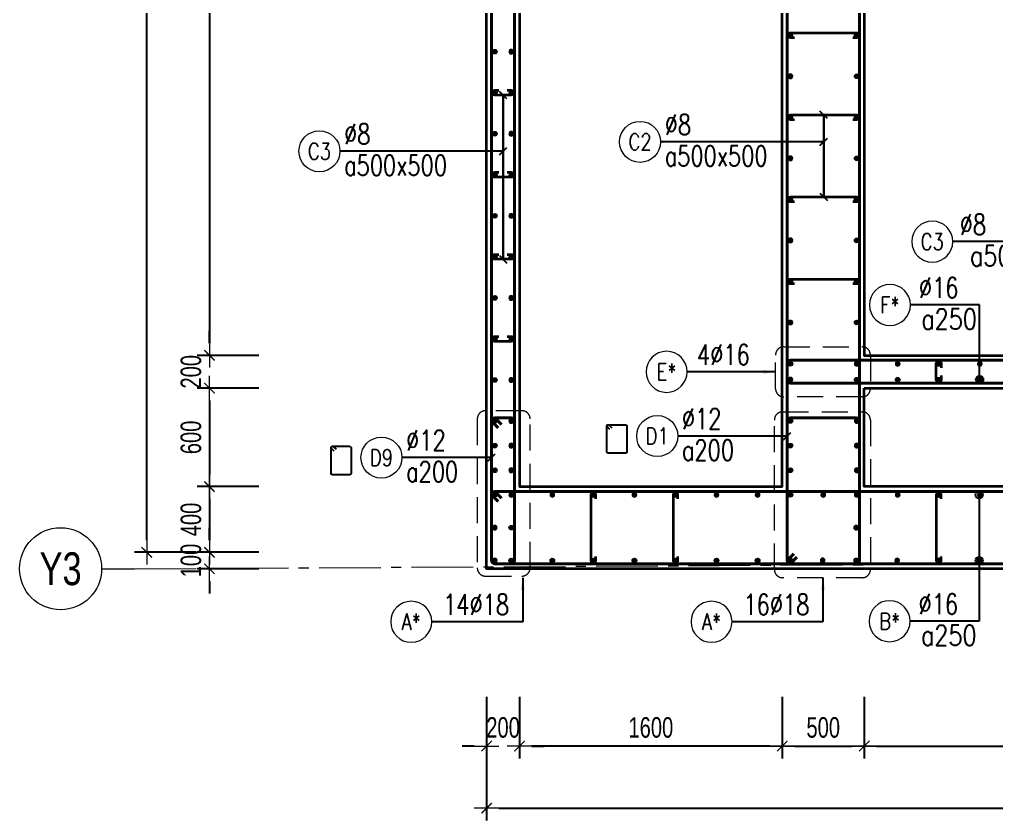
# Model space of a CAD drawing. Header units: millimetres. Extents: x 944027 to 981803, y -83026 to 82675.
# Drawn here: x 944027 to 949976, y 34951 to 39830 of the extents above; entities that cross this region are included whole.
import ezdxf
from ezdxf.enums import TextEntityAlignment as Align

# ---------------------------------------------------------------- set-up
doc = ezdxf.new("R2010")
doc.units = ezdxf.units.MM
doc.header["$MEASUREMENT"] = 0
for name, pattern in [('HIDDEN2', [4.7625, 3.175, -1.5875]), ('HT_Dim Grid$0$CENTER2', [1.125, 0.75, -0.125, 0.125, -0.125]), ('HT_Grid$0$CENTER2', [1.125, 0.75, -0.125, 0.125, -0.125])]:
    doc.linetypes.add(name, pattern=pattern)
doc.layers.get('0').update_dxf_attribs({"lineweight": 20})
doc.layers.get('Defpoints').update_dxf_attribs({"color": 151, "lineweight": 9})
for name, color, linetype, lineweight in [('HT_Dim Grid$0$NDC_S_AXIS', 5, 'HT_Dim Grid$0$CENTER2', 13), ('HT_Dim Grid$0$NDC_S_SYMBOL', 1, 'Continuous', 15), ('HT_Dim Grid$0$NDC_S_TEXT SYMBOL', 7, 'Continuous', 20), ('HT_Grid$0$NDC_S_AXIS', 5, 'HT_Grid$0$CENTER2', 13), ('KC-LEADER', 153, 'Continuous', 18), ('KC-THEP', 6, 'Continuous', 40), ('NDC_S_DIM', 1, 'Continuous', 15), ('NDC_S_HATCH COLUMN AND WALL', 251, 'Continuous', 13), ('NDC_S_HIDDEN', 8, 'HIDDEN2', 13), ('NDC_S_LEADER', 1, 'Continuous', 15), ('NDC_S_REBAR', 4, 'Continuous', 35), ('NDC_S_STIRRUP', 4, 'Continuous', 40), ('NDC_S_VN TEXT', 7, 'Continuous', 20), ('NDC_S_WALL', 6, 'Continuous', 35)]:
    doc.layers.add(name, color=color, linetype=linetype, lineweight=lineweight)
doc.layers.add('Ligature', color=1, linetype='Continuous')
doc.styles.add('HT_Dim Grid$0$NDC_ANNO', font='', dxfattribs={"width": 0.8})
doc.styles.add('NDC_DIM', font='', dxfattribs={"width": 0.75})
doc.styles.add('NDC_EN TXT', font='romans.shx', dxfattribs={"width": 0.8})
doc.styles.get('HT_Dim Grid$0$NDC_ANNO').set_extended_font_data('Dotum')
doc.styles.get('NDC_DIM').set_extended_font_data('Dotum')
doc.dimstyles.new('NDC_dim_30', dxfattribs={"dimscale": 30, "dimtxt": 2.5, "dimasz": 1.5, "dimexe": 1.5, "dimexo": 2.5, "dimgap": 1, "dimtad": 1, "dimdec": 0, "dimzin": 0, "dimdsep": 46, "dimtxsty": 'NDC_DIM', "dimblk": 'DIMMARK', "dimcen": 0.09, "dimdle": 1.2, "dimclrd": 1, "dimclre": 1, "dimclrt": 3, "dimadec": 0, "dimazin": 0, "dimtfac": 1, "dimtdec": 0, "dimtix": 1, "dimtofl": 0, "dimtmove": 0, "dimatfit": 3, "dimfxl": 6, "dimfxlon": 1, "dimtolj": 1, "dimtzin": 0, "dimarcsym": 0})
doc.dimstyles.new('NDC_dim_50', dxfattribs={"dimscale": 50, "dimtxt": 2.5, "dimasz": 1.5, "dimexe": 1.5, "dimexo": 2.5, "dimgap": 1, "dimtad": 1, "dimdec": 0, "dimzin": 0, "dimdsep": 46, "dimtxsty": 'NDC_DIM', "dimblk": 'DIMMARK', "dimcen": 0.09, "dimdle": 1.2, "dimclrd": 1, "dimclre": 1, "dimclrt": 3, "dimadec": 0, "dimazin": 0, "dimtfac": 1, "dimtdec": 0, "dimtix": 1, "dimtofl": 0, "dimtmove": 0, "dimatfit": 3, "dimfxl": 6, "dimfxlon": 1, "dimtolj": 1, "dimtzin": 0, "dimarcsym": 0})

# ---------------------------------------------------------------- blocks, each defined once
blk = doc.blocks.new('THEP')
at = {"layer": 'KC-LEADER', "color": 6}
blk.add_circle((0, 0), 14, dxfattribs=at)
at = {"layer": 'KC-THEP'}
for p, q in [((-14, 0), (14, 0)), ((9.9, 9.9), (-9.9, -9.9)), ((-9.9, 9.9), (9.9, -9.9)), ((0, 14), (0, -14))]:
    blk.add_line(p, q, dxfattribs=at)
blk = doc.blocks.new('DIMMARK')
at = {"layer": 'NDC_S_DIM', "color": 1}
blk.add_line((-1.5, 0), (1, 0), dxfattribs=at)
at = {"layer": 'NDC_S_DIM', "color": 2, "const_width": 0.1}
blk.add_lwpolyline([(-0.424, -0.424), (0.424, 0.424)], dxfattribs=at)
blk = doc.blocks.new('*U9')
blk.add_circle((2.5, 0), 2.5)
at = {"layer": 'NDC_S_VN TEXT', "color": 3, "style": 'NDC_EN TXT', "width": 0.75}
blk.add_attdef('DK2', text='', height=2.5, dxfattribs=at).set_placement((-0.85, 0.85), align=Align.RIGHT)
at = {"layer": 'NDC_S_VN TEXT', "color": 7, "style": 'NDC_EN TXT', "width": 0.8}
blk.add_attdef('SH3', text='', height=2, dxfattribs=at).set_placement((2.5, 0), align=Align.MIDDLE)
blk = doc.blocks.new('*U11')
blk.add_circle((-2.5, 0), 2.5)
at = {"layer": 'NDC_S_VN TEXT', "color": 3, "style": 'NDC_EN TXT', "width": 0.75}
for tag, p in [('DK1', (0.5, 0.85)), ('KC1', (0.5, -2.97))]:
    blk.add_attdef(tag, p, '', height=2.5, dxfattribs=at)
at = {"layer": 'NDC_S_VN TEXT', "color": 7, "style": 'NDC_EN TXT', "width": 0.8}
blk.add_attdef('SH2', text='', height=2, dxfattribs=at).set_placement((-2.5, 0), align=Align.MIDDLE)
blk = doc.blocks.new('*U10')
blk.add_circle((2.5, 0), 2.5)
at = {"layer": 'NDC_S_VN TEXT', "color": 3, "style": 'NDC_EN TXT'}
for tag, width, p in [('DK2', 0.75, (-0.85, 0.85)), ('KC2', 0.8, (-0.85, -2.97))]:
    blk.add_attdef(tag, text='', height=2.5, dxfattribs=dict(at, width=width)).set_placement(p, align=Align.RIGHT)
at = {"layer": 'NDC_S_VN TEXT', "color": 7, "style": 'NDC_EN TXT', "width": 0.8}
blk.add_attdef('SH3', text='', height=2, dxfattribs=at).set_placement((2.5, 0), align=Align.MIDDLE)
blk = doc.blocks.new('*U12')
blk.add_circle((-2.5, 0), 2.5)
at = {"layer": 'NDC_S_VN TEXT', "color": 3, "style": 'NDC_EN TXT', "width": 0.75}
for tag, p in [('DK1', (0.5, 0.85)), ('KC1', (0.5, -2.97))]:
    blk.add_attdef(tag, p, '', height=2.5, dxfattribs=at)
at = {"layer": 'NDC_S_VN TEXT', "color": 7, "style": 'NDC_EN TXT', "width": 0.8}
blk.add_attdef('SH2', text='', height=2, dxfattribs=at).set_placement((-2.5, 0), align=Align.MIDDLE)
blk = doc.blocks.new('*D277')
at = {"layer": 'Defpoints', "color": 0, "transparency": 16777216}
for p in [(944801.6, 45584.3), (948686.8, 45584.3), (948664.1, 36584.3)]:
    blk.add_point(p, dxfattribs=at)
at = {"layer": 'NDC_S_DIM', "color": 1, "lineweight": -2, "transparency": 16777216}
for p, q in [((945101.6, 45584.3), (944726.6, 45584.3)), ((944801.6, 36659.3), (944801.6, 45509.3)), ((945101.6, 36584.3), (944726.6, 36584.3))]:
    blk.add_line(p, q, dxfattribs=at)
at = {"layer": 'NDC_S_DIM', "color": 1, "lineweight": -2, "transparency": 16777216, "xscale": 75, "yscale": 75, "zscale": 75}
for p, rotation in [((944801.6, 45584.3), 90), ((944801.6, 36584.3), 270)]:
    blk.add_blockref('DIMMARK', p, dxfattribs=dict(at, rotation=rotation))
at = {"layer": 'NDC_S_DIM', "color": 3, "transparency": 16777216, "insert": (944689, 41084.3), "char_height": 125, "attachment_point": 5, "rotation": 90, "style": 'NDC_DIM'}
blk.add_mtext('\\A1;9000', dxfattribs=at)
blk = doc.blocks.new('*D278')
at = {"layer": 'Defpoints', "color": 0, "transparency": 16777216}
for p in [(949171.5, 37066), (948671.5, 36566), (949171.5, 35404)]:
    blk.add_point(p, dxfattribs=at)
at = {"layer": 'NDC_S_DIM', "color": 1, "lineweight": -2, "transparency": 16777216}
for p, q in [((948671.5, 35704), (948671.5, 35329)), ((949171.5, 35704), (949171.5, 35329)), ((948746.5, 35404), (949096.5, 35404))]:
    blk.add_line(p, q, dxfattribs=at)
at = {"layer": 'NDC_S_DIM', "color": 1, "lineweight": -2, "transparency": 16777216, "xscale": 75, "yscale": 75, "zscale": 75, "rotation": 180}
blk.add_blockref('DIMMARK', (948671.5, 35404), dxfattribs=at)
at = {"layer": 'NDC_S_DIM', "color": 1, "lineweight": -2, "transparency": 16777216, "xscale": 75, "yscale": 75, "zscale": 75}
blk.add_blockref('DIMMARK', (949171.5, 35404), dxfattribs=at)
at = {"layer": 'NDC_S_DIM', "color": 3, "transparency": 16777216, "insert": (948921.5, 35516.6), "char_height": 125, "attachment_point": 5, "style": 'NDC_DIM'}
blk.add_mtext('\\A1;500', dxfattribs=at)
blk = doc.blocks.new('*D279')
at = {"layer": 'Defpoints', "color": 0, "transparency": 16777216}
for p in [(949171.5, 37066), (951871.5, 37066), (951871.5, 35404)]:
    blk.add_point(p, dxfattribs=at)
at = {"layer": 'NDC_S_DIM', "color": 1, "lineweight": -2, "transparency": 16777216}
for p, q in [((949171.5, 35704), (949171.5, 35329)), ((951871.5, 35704), (951871.5, 35329)), ((949246.5, 35404), (951796.5, 35404))]:
    blk.add_line(p, q, dxfattribs=at)
at = {"layer": 'NDC_S_DIM', "color": 1, "lineweight": -2, "transparency": 16777216, "xscale": 75, "yscale": 75, "zscale": 75, "rotation": 180}
blk.add_blockref('DIMMARK', (949171.5, 35404), dxfattribs=at)
at = {"layer": 'NDC_S_DIM', "color": 1, "lineweight": -2, "transparency": 16777216, "xscale": 75, "yscale": 75, "zscale": 75}
blk.add_blockref('DIMMARK', (951871.5, 35404), dxfattribs=at)
at = {"layer": 'NDC_S_DIM', "color": 3, "transparency": 16777216, "insert": (950521.5, 35516.6), "char_height": 125, "attachment_point": 5, "style": 'NDC_DIM'}
blk.add_mtext('\\A1;2700', dxfattribs=at)
blk = doc.blocks.new('*D288')
at = {"layer": 'Defpoints', "color": 0, "transparency": 16777216}
for p in [(946871.5, 36566), (957471.5, 36584.3), (957471.5, 35025.7)]:
    blk.add_point(p, dxfattribs=at)
at = {"layer": 'NDC_S_DIM', "color": 1, "lineweight": -2, "transparency": 16777216}
for p, q in [((946871.5, 35325.7), (946871.5, 34950.7)), ((957471.5, 35325.7), (957471.5, 34950.7)), ((946946.5, 35025.7), (957396.5, 35025.7))]:
    blk.add_line(p, q, dxfattribs=at)
at = {"layer": 'NDC_S_DIM', "color": 1, "lineweight": -2, "transparency": 16777216, "xscale": 75, "yscale": 75, "zscale": 75, "rotation": 180}
blk.add_blockref('DIMMARK', (946871.5, 35025.7), dxfattribs=at)
at = {"layer": 'NDC_S_DIM', "color": 1, "lineweight": -2, "transparency": 16777216, "xscale": 75, "yscale": 75, "zscale": 75}
blk.add_blockref('DIMMARK', (957471.5, 35025.7), dxfattribs=at)
at = {"layer": 'NDC_S_DIM', "color": 3, "transparency": 16777216, "insert": (952171.5, 35138.3), "char_height": 125, "attachment_point": 5, "style": 'NDC_DIM'}
blk.add_mtext('\\A1;10600', dxfattribs=at)
blk = doc.blocks.new('*U22')
at = {"layer": 'HT_Dim Grid$0$NDC_S_SYMBOL'}
blk.add_line((5, 0), (9, 0), dxfattribs=at)
blk.add_circle((0, 0), 5, dxfattribs=at)
at = {"layer": 'HT_Dim Grid$0$NDC_S_TEXT SYMBOL', "color": 7, "style": 'HT_Dim Grid$0$NDC_ANNO', "width": 0.8}
blk.add_attdef('GRID', text='', height=4, rotation=270, dxfattribs=at).set_placement((0, 0), align=Align.MIDDLE)
blk = doc.blocks.new('*D305')
at = {"layer": 'Defpoints', "color": 0, "ltscale": 200, "transparency": 16777216}
for p in [(949171.5, 43184.3), (945183.5, 37784.3), (949171.5, 37784.3)]:
    blk.add_point(p, dxfattribs=at)
at = {"layer": 'NDC_S_DIM', "color": 1, "lineweight": -2, "ltscale": 200, "transparency": 16777216}
for p, q in [((945483.5, 43184.3), (945108.5, 43184.3)), ((945183.5, 43109.3), (945183.5, 37859.3)), ((945483.5, 37784.3), (945108.5, 37784.3))]:
    blk.add_line(p, q, dxfattribs=at)
at = {"layer": 'NDC_S_DIM', "color": 1, "lineweight": -2, "ltscale": 200, "transparency": 16777216, "xscale": 75, "yscale": 75, "zscale": 75}
for p, rotation in [((945183.5, 43184.3), 90), ((945183.5, 37784.3), 270)]:
    blk.add_blockref('DIMMARK', p, dxfattribs=dict(at, rotation=rotation))
at = {"layer": 'NDC_S_DIM', "color": 3, "ltscale": 200, "transparency": 16777216, "insert": (945070.9, 40484.3), "char_height": 125, "attachment_point": 5, "rotation": 90, "style": 'NDC_DIM'}
blk.add_mtext('\\A1;5400', dxfattribs=at)
blk = doc.blocks.new('*D306')
at = {"layer": 'Defpoints', "color": 0, "ltscale": 200, "transparency": 16777216}
for p in [(949171.5, 37784.3), (945183.5, 37584.3), (949171.5, 37584.3)]:
    blk.add_point(p, dxfattribs=at)
at = {"layer": 'NDC_S_DIM', "color": 1, "lineweight": -2, "ltscale": 200, "transparency": 16777216}
for p, q in [((945183.5, 37859.3), (945183.5, 37934.3)), ((945483.5, 37784.3), (945108.5, 37784.3)), ((945483.5, 37584.3), (945108.5, 37584.3)), ((945183.5, 37509.3), (945183.5, 37434.3))]:
    blk.add_line(p, q, dxfattribs=at)
at = {"layer": 'NDC_S_DIM', "color": 1, "lineweight": -2, "ltscale": 200, "transparency": 16777216, "xscale": 75, "yscale": 75, "zscale": 75}
for p, rotation in [((945183.5, 37784.3), 270), ((945183.5, 37584.3), 90)]:
    blk.add_blockref('DIMMARK', p, dxfattribs=dict(at, rotation=rotation))
at = {"layer": 'NDC_S_DIM', "color": 3, "ltscale": 200, "transparency": 16777216, "insert": (945070.9, 37684.3), "char_height": 125, "attachment_point": 5, "rotation": 90, "style": 'NDC_DIM'}
blk.add_mtext('\\A1;200', dxfattribs=at)
blk = doc.blocks.new('*D307')
at = {"layer": 'Defpoints', "color": 0, "ltscale": 200, "transparency": 16777216}
for p in [(949171.5, 37584.3), (945183.5, 36984.3), (949171.5, 36984.3)]:
    blk.add_point(p, dxfattribs=at)
at = {"layer": 'NDC_S_DIM', "color": 1, "lineweight": -2, "ltscale": 200, "transparency": 16777216}
for p, q in [((945483.5, 37584.3), (945108.5, 37584.3)), ((945183.5, 37509.3), (945183.5, 37059.3)), ((945483.5, 36984.3), (945108.5, 36984.3))]:
    blk.add_line(p, q, dxfattribs=at)
at = {"layer": 'NDC_S_DIM', "color": 1, "lineweight": -2, "ltscale": 200, "transparency": 16777216, "xscale": 75, "yscale": 75, "zscale": 75}
for p, rotation in [((945183.5, 37584.3), 90), ((945183.5, 36984.3), 270)]:
    blk.add_blockref('DIMMARK', p, dxfattribs=dict(at, rotation=rotation))
at = {"layer": 'NDC_S_DIM', "color": 3, "ltscale": 200, "transparency": 16777216, "insert": (945070.9, 37284.3), "char_height": 125, "attachment_point": 5, "rotation": 90, "style": 'NDC_DIM'}
blk.add_mtext('\\A1;600', dxfattribs=at)
blk = doc.blocks.new('*D308')
at = {"layer": 'Defpoints', "color": 0, "ltscale": 200, "transparency": 16777216}
for p in [(949171.5, 36984.3), (945183.5, 36584.3), (949171.5, 36584.3)]:
    blk.add_point(p, dxfattribs=at)
at = {"layer": 'NDC_S_DIM', "color": 1, "lineweight": -2, "ltscale": 200, "transparency": 16777216}
for p, q in [((945483.5, 36984.3), (945108.5, 36984.3)), ((945183.5, 36909.3), (945183.5, 36659.3)), ((945483.5, 36584.3), (945108.5, 36584.3))]:
    blk.add_line(p, q, dxfattribs=at)
at = {"layer": 'NDC_S_DIM', "color": 1, "lineweight": -2, "ltscale": 200, "transparency": 16777216, "xscale": 75, "yscale": 75, "zscale": 75}
for p, rotation in [((945183.5, 36984.3), 90), ((945183.5, 36584.3), 270)]:
    blk.add_blockref('DIMMARK', p, dxfattribs=dict(at, rotation=rotation))
at = {"layer": 'NDC_S_DIM', "color": 3, "ltscale": 200, "transparency": 16777216, "insert": (945070.9, 36784.3), "char_height": 125, "attachment_point": 5, "rotation": 90, "style": 'NDC_DIM'}
blk.add_mtext('\\A1;400', dxfattribs=at)
blk = doc.blocks.new('*D309')
at = {"layer": 'Defpoints', "color": 0, "ltscale": 200, "transparency": 16777216}
for p in [(949171.5, 36584.3), (945183.5, 36484.3), (949171.5, 36484.3)]:
    blk.add_point(p, dxfattribs=at)
at = {"layer": 'NDC_S_DIM', "color": 1, "lineweight": -2, "ltscale": 200, "transparency": 16777216}
for p, q in [((945183.5, 36659.3), (945183.5, 36734.3)), ((945483.5, 36584.3), (945108.5, 36584.3)), ((945483.5, 36484.3), (945108.5, 36484.3)), ((945183.5, 36409.3), (945183.5, 36334.3))]:
    blk.add_line(p, q, dxfattribs=at)
at = {"layer": 'NDC_S_DIM', "color": 1, "lineweight": -2, "ltscale": 200, "transparency": 16777216, "xscale": 75, "yscale": 75, "zscale": 75}
for p, rotation in [((945183.5, 36584.3), 270), ((945183.5, 36484.3), 90)]:
    blk.add_blockref('DIMMARK', p, dxfattribs=dict(at, rotation=rotation))
at = {"layer": 'NDC_S_DIM', "color": 3, "ltscale": 200, "transparency": 16777216, "insert": (945070.9, 36534.3), "char_height": 125, "attachment_point": 5, "rotation": 90, "style": 'NDC_DIM'}
blk.add_mtext('\\A1;100', dxfattribs=at)
blk = doc.blocks.new('*U265')
at = {"layer": 'NDC_S_REBAR'}
blk.add_lwpolyline([(25, 15), (50, 15, -1), (50, -15), (-50, -15, -1), (-50, 15), (-25, 15)], format="xyb", dxfattribs=at)
blk = doc.blocks.new('*U266')
at = {"layer": 'NDC_S_HATCH COLUMN AND WALL', "color": 0, "linetype": 'ByBlock', "lineweight": -2, "transparency": 16777216}
for p in [(0, 1500), (0, 1000), (0, 500), (0, 0)]:
    blk.add_blockref('*U265', p, dxfattribs=at)
blk = doc.blocks.new('*D775')
at = {"layer": 'Defpoints', "color": 0, "ltscale": 200, "transparency": 16777216}
for p in [(947071.5, 36984.3), (948671.5, 36566), (947071.5, 35404)]:
    blk.add_point(p, dxfattribs=at)
at = {"layer": 'NDC_S_DIM', "color": 1, "lineweight": -2, "ltscale": 200, "transparency": 16777216}
for p, q in [((947071.5, 35704), (947071.5, 35329)), ((948671.5, 35704), (948671.5, 35329)), ((948596.5, 35404), (947146.5, 35404))]:
    blk.add_line(p, q, dxfattribs=at)
at = {"layer": 'NDC_S_DIM', "color": 1, "lineweight": -2, "ltscale": 200, "transparency": 16777216, "xscale": 75, "yscale": 75, "zscale": 75, "rotation": 180}
blk.add_blockref('DIMMARK', (947071.5, 35404), dxfattribs=at)
at = {"layer": 'NDC_S_DIM', "color": 1, "lineweight": -2, "ltscale": 200, "transparency": 16777216, "xscale": 75, "yscale": 75, "zscale": 75}
blk.add_blockref('DIMMARK', (948671.5, 35404), dxfattribs=at)
at = {"layer": 'NDC_S_DIM', "color": 3, "ltscale": 200, "transparency": 16777216, "insert": (947871.5, 35516.6), "char_height": 125, "attachment_point": 5, "style": 'NDC_DIM'}
blk.add_mtext('\\A1;1600', dxfattribs=at)
blk = doc.blocks.new('*D776')
at = {"layer": 'Defpoints', "color": 0, "ltscale": 200, "transparency": 16777216}
for p in [(946871.5, 36984.3), (947071.5, 36984.3), (946871.5, 35404)]:
    blk.add_point(p, dxfattribs=at)
at = {"layer": 'NDC_S_DIM', "color": 1, "lineweight": -2, "ltscale": 200, "transparency": 16777216}
for p, q in [((946871.5, 35704), (946871.5, 35329)), ((947071.5, 35704), (947071.5, 35329)), ((946796.5, 35404), (946721.5, 35404)), ((947146.5, 35404), (947221.5, 35404))]:
    blk.add_line(p, q, dxfattribs=at)
at = {"layer": 'NDC_S_DIM', "color": 1, "lineweight": -2, "ltscale": 200, "transparency": 16777216, "xscale": 75, "yscale": 75, "zscale": 75}
blk.add_blockref('DIMMARK', (946871.5, 35404), dxfattribs=at)
at = {"layer": 'NDC_S_DIM', "color": 1, "lineweight": -2, "ltscale": 200, "transparency": 16777216, "xscale": 75, "yscale": 75, "zscale": 75, "rotation": 180}
blk.add_blockref('DIMMARK', (947071.5, 35404), dxfattribs=at)
at = {"layer": 'NDC_S_DIM', "color": 3, "ltscale": 200, "transparency": 16777216, "insert": (946971.5, 35516.6), "char_height": 125, "attachment_point": 5, "style": 'NDC_DIM'}
blk.add_mtext('\\A1;200', dxfattribs=at)

msp = doc.modelspace()

# ---------------------------------------------------------------- linework, layer by layer
at = {"layer": 'HT_Grid$0$NDC_S_AXIS', "ltscale": 500}
msp.add_line((944726.6, 36484.3), (962802.4, 36584.3), dxfattribs=at)
at = {"layer": 'Ligature'}
for points in [[(947622.6, 37331.7), (947606.7, 37347.7, -0.668179), (947612.4, 37361.6), (947717.1, 37361.6, -0.414214), (947725.2, 37353.5), (947725.2, 37196.4, -0.414214), (947717.1, 37188.2), (947612.4, 37188.2, -0.414214), (947604.3, 37196.4), (947604.3, 37353.5, -0.668179), (947618.2, 37359.2), (947634.2, 37343.3)], [(945943, 37200.4), (945927, 37216.4, -0.668179), (945932.8, 37230.3), (946037.4, 37230.3, -0.414214), (946045.6, 37222.2), (946045.6, 37065.1, -0.414214), (946037.4, 37056.9), (945932.8, 37056.9, -0.414214), (945924.6, 37065.1), (945924.6, 37222.2, -0.668179), (945938.5, 37227.9), (945954.5, 37212)]]:
    msp.add_lwpolyline(points, format="xyb", dxfattribs=at)
at = {"layer": 'NDC_S_HIDDEN', "ltscale": 50}
for points in [[(948681.2, 37836.3), (949158.7, 37836.3, -0.414214), (949208.7, 37786.3), (949208.7, 37581.2, -0.414214), (949158.7, 37531.2), (948681.2, 37531.2, -0.414214), (948631.2, 37581.2), (948631.2, 37786.3, -0.414214)], [(946864.4, 36439.3), (947086.5, 36439.3, 0.414214), (947136.5, 36489.3), (947136.5, 37396.8, 0.414214), (947086.5, 37446.8), (946864.4, 37446.8, 0.414214), (946814.4, 37396.8), (946814.4, 36489.3, 0.414214)], [(948673.8, 37440.2), (949158.7, 37440.2, -0.414214), (949208.7, 37390.2), (949208.7, 36479.5, -0.414214), (949158.7, 36429.5), (948673.8, 36429.5, -0.414214), (948623.8, 36479.5), (948623.8, 37390.2, -0.414214)]]:
    msp.add_lwpolyline(points, format="xyb", close=True, dxfattribs=at)
at = {"layer": 'NDC_S_REBAR'}
for points in [[(948746.5, 39719.3), (948721.5, 39719.3, -1), (948721.5, 39749.3), (949126.9, 39749.3, -1), (949126.9, 39719.3), (949101.9, 39719.3)], [(948746.5, 39219.3), (948721.5, 39219.3, -1), (948721.5, 39249.3), (949126.9, 39249.3, -1), (949126.9, 39219.3), (949101.9, 39219.3)], [(948746.5, 38719.3), (948721.5, 38719.3, -1), (948721.5, 38749.3), (949126.9, 38749.3, -1), (949126.9, 38719.3), (949101.9, 38719.3)], [(948746.5, 38219.3), (948721.5, 38219.3, -1), (948721.5, 38249.3), (949126.9, 38249.3, -1), (949126.9, 38219.3), (949101.9, 38219.3)], [(949640, 37661.1), (949640, 37636.1, -1), (949610, 37636.1), (949610, 37732.4, -1), (949640, 37732.4), (949640, 37707.4)], [(947536.5, 36909.3), (947536.5, 36934.3, 1), (947506.5, 36934.3), (947506.5, 36534.3, 1), (947536.5, 36534.3), (947536.5, 36559.3)], [(948036.5, 36909.3), (948036.5, 36934.3, 1), (948006.5, 36934.3), (948006.5, 36534.3, 1), (948036.5, 36534.3), (948036.5, 36559.3)], [(949640, 36909.3), (949640, 36934.3, 1), (949610, 36934.3), (949610, 36534.3, 1), (949640, 36534.3), (949640, 36559.3)]]:
    msp.add_lwpolyline(points, format="xyb", dxfattribs=at)
at = {"layer": 'NDC_S_STIRRUP'}
for points in [[(946941.5, 45594.3), (946901.5, 45634.3, -0.414214), (946921.5, 45654.3), (947021.5, 45654.3, -0.414214), (947041.5, 45634.3), (947041.5, 36534.3, -0.414214), (947021.5, 36514.3), (946921.5, 36514.3, -0.414214), (946901.5, 36534.3), (946901.5, 45634.3, -0.414214), (946921.5, 45654.3), (946961.5, 45614.3)], [(948741.5, 45594.3), (948701.5, 45634.3, -0.414214), (948721.5, 45654.3), (949121.5, 45654.3, -0.414214), (949141.5, 45634.3), (949141.5, 36534.3, -0.414214), (949121.5, 36514.3), (948721.5, 36514.3, -0.414214), (948701.5, 36534.3), (948701.5, 45634.3, -0.414214), (948721.5, 45654.3), (948761.5, 45614.3)], [(952081.5, 37654.3), (952121.5, 37614.3, 0.414214), (952141.5, 37634.3), (952141.5, 37734.3, 0.414214), (952121.5, 37754.3), (948721.5, 37754.3, 0.414214), (948701.5, 37734.3), (948701.5, 37634.3, 0.414358), (948721.5, 37614.3), (952121.5, 37614.3, 0.414214), (952141.5, 37634.3), (952101.5, 37674.3)], [(946941.5, 37343), (946901.5, 37383, -0.414214), (946921.5, 37403), (947021.5, 37403, -0.414214), (947041.5, 37383), (947041.5, 36534.3, -0.414214), (947021.5, 36514.3), (946921.5, 36514.3, -0.414214), (946901.5, 36534.3), (946901.5, 37383, -0.414214), (946921.5, 37403), (946961.5, 37363)], [(948741.5, 36574.3), (948701.5, 36534.3, 0.414214), (948721.5, 36514.3), (949121.5, 36514.3, 0.414214), (949141.5, 36534.3), (949141.5, 37384.1, 0.414214), (949121.5, 37404.1), (948721.5, 37404.1, 0.414214), (948701.5, 37384.1), (948701.5, 36534.3, 0.414214), (948721.5, 36514.3), (948761.5, 36554.3)], [(946961.5, 36914.3), (946921.5, 36954.3, 0.414214), (946901.5, 36934.3), (946901.5, 36534.3, 0.414214), (946921.5, 36514.3), (952121.5, 36514.3, 0.414214), (952141.5, 36534.3), (952141.5, 36934.3, 0.414214), (952121.5, 36954.3), (946921.5, 36954.3, 0.414214), (946901.5, 36934.3), (946941.5, 36894.3)]]:
    msp.add_lwpolyline(points, format="xyb", dxfattribs=at)
at = {"layer": 'NDC_S_WALL', "ltscale": 10}
for points in [[(949171.5, 43184.3), (949171.5, 37784.3), (951871.5, 37784.3), (951871.5, 38434.3), (952171.5, 38434.3), (952171.5, 36484.3), (946871.5, 36484.3), (946871.5, 45684.3)], [(947071.5, 45184.3), (947071.5, 36984.3), (948671.5, 36984.3), (948671.5, 45184.3)]]:
    msp.add_lwpolyline(points, dxfattribs=at)
msp.add_lwpolyline([(949171.5, 37584.3), (951871.5, 37584.3), (951871.5, 36984.3), (949171.5, 36984.3)], close=True, dxfattribs=at)

# ---------------------------------------------------------------- block references
at = {"layer": 'HT_Dim Grid$0$NDC_S_AXIS'}
ref = msp.add_blockref('*U22', (944276.6, 36484.3), dxfattribs=dict(at, xscale=50, yscale=50, zscale=150))
ref.add_attrib('GRID', 'Y3', dxfattribs={"layer": 'HT_Dim Grid$0$NDC_S_TEXT SYMBOL', "color": 7, "height": 200, "style": 'HT_Dim Grid$0$NDC_ANNO', "width": 0.8}).set_placement((944276.6, 36484.3), align=Align.MIDDLE)
at = {"layer": 'KC-THEP', "xscale": -1}
for p, rotation in [((948721.5, 39734.3), 170.331435563619), ((947021.5, 39634.3), 350.3314355636191), ((948721.5, 39484.3), 170.331435563619), ((947021.5, 39384.3), 350.3314355636191), ((948721.5, 39234.3), 170.331435563619), ((947021.5, 39134.3), 350.3314355636191), ((948721.5, 38984.3), 170.331435563619), ((947021.5, 38884.3), 350.3314355636191), ((948721.5, 38734.3), 170.331435563619), ((947021.5, 38634.3), 350.3314355636191), ((948721.5, 38484.3), 170.331435563619), ((947021.5, 38384.3), 350.3314355636191), ((948721.5, 38234.3), 170.331435563619), ((947021.5, 38134.3), 350.3314355636191), ((948721.5, 37984.3), 170.331435563619), ((947021.5, 37884.3), 350.3314355636191), ((949125, 37732.4), 170.331435563619), ((949375, 37732.4), 170.331435563619), ((949625, 37732.4), 170.331435563619), ((949875, 37732.4), 170.331435563619), ((947021.5, 37634.3), 350.3314355636191), ((948721.5, 37636.1), 170.331435563619), ((947021.5, 37384.3), 350.3314355636191), ((949125, 37384.3), 170.331435563619), ((947021.5, 37234.3), 350.3314355636191), ((949125, 37234.3), 170.331435563619), ((947021.5, 37084.3), 350.3314355636191), ((949125, 37084.3), 170.331435563619), ((947021.5, 36934.3), 350.3314355636191), ((947271.5, 36934.3), 350.3314355636191), ((947521.5, 36934.3), 350.3314355636191), ((947771.5, 36934.3), 350.3314355636191), ((948021.5, 36934.3), 350.3314355636191), ((948271.5, 36934.3), 350.3314355636191), ((948521.5, 36934.3), 350.3314355636191), ((948921.4, 36934.9), 170.331435563619), ((949125, 36934.3), 170.331435563619), ((949375, 36934.3), 170.331435563619), ((949625, 36934.3), 170.331435563619), ((949875, 36934.3), 170.331435563619), ((946921.5, 36734.3), 170.331435563619), ((949121.5, 36734.3), 170.331435563619), ((946921.5, 36534.3), 170.331435563619), ((948721.5, 36534.3), 170.331435563619), ((948917.9, 36534.9), 170.331435563619), ((949121.5, 36534.3), 170.331435563619), ((949371.5, 36534.3), 170.331435563619), ((949621.5, 36534.3), 170.331435563619), ((949871.5, 36534.3), 170.331435563619)]:
    msp.add_blockref('THEP', p, dxfattribs=dict(at, rotation=rotation))
at = {"layer": 'KC-THEP'}
for p, rotation in [((949125, 39734.3), 9.668564436380926), ((946921.5, 39634.3), 9.668564436380946), ((949125, 39484.3), 9.668564436380926), ((946921.5, 39384.3), 9.668564436380946), ((949125, 39234.3), 9.668564436380926), ((946921.5, 39134.3), 9.668564436380946), ((949125, 38984.3), 9.668564436380926), ((946921.5, 38884.3), 9.668564436380946), ((949125, 38734.3), 9.668564436380926), ((946921.5, 38634.3), 9.668564436380946), ((949125, 38484.3), 9.668564436380926), ((946921.5, 38384.3), 9.668564436380946), ((949125, 38234.3), 9.668564436380926), ((946921.5, 38134.3), 9.668564436380946), ((949125, 37984.3), 9.668564436380926), ((946921.5, 37884.3), 9.668564436380946), ((948721.5, 37732.4), 9.668564436380946), ((946921.5, 37634.3), 9.668564436380946), ((949125, 37636.1), 9.668564436380946), ((949375, 37636.1), 9.668564436380946), ((949625, 37636.1), 9.668564436380946), ((949875, 37636.1), 9.668564436380946), ((946921.5, 37384.3), 9.668564436380946), ((948721.5, 37384.3), 9.668564436380946), ((946921.5, 37234.3), 9.668564436380946), ((948721.5, 37234.3), 9.668564436380946), ((946921.5, 37084.3), 9.668564436380946), ((948721.5, 37084.3), 9.668564436380946), ((946921.5, 36934.3), 9.668564436380946), ((948721.5, 36934.3), 9.668564436380946), ((947021.5, 36734.3), 189.6685644363809), ((947021.5, 36534.3), 189.6685644363809), ((947271.5, 36534.3), 189.6685644363809), ((947521.5, 36534.3), 189.6685644363809), ((947771.5, 36534.3), 189.6685644363809), ((948021.5, 36534.3), 189.6685644363809), ((948271.5, 36534.3), 189.6685644363809), ((948521.5, 36534.3), 189.6685644363809)]:
    msp.add_blockref('THEP', p, dxfattribs=dict(at, rotation=rotation))
at = {"layer": 'NDC_S_HATCH COLUMN AND WALL'}
msp.add_blockref('*U266', (946971.5, 37884.3), dxfattribs=at)
at = {"layer": 'NDC_S_VN TEXT', "xscale": 50, "yscale": 50, "zscale": 50}
for name, p, values in [('*U12', (947930.9, 39084.9), {'SH2': 'C2', 'DK1': '%%c8', 'KC1': 'a500x500'}), ('*U11', (945978.2, 39027.6), {'SH2': 'C3', 'DK1': '%%c8', 'KC1': 'a500x500'}), ('*U11', (948035.5, 37292.7), {'SH2': 'D1', 'DK1': '%%C12', 'KC1': 'a200'}), ('*U11', (946355.9, 37161.4), {'SH2': 'D9', 'DK1': '%%C12', 'KC1': 'a200'})]:
    msp.add_blockref(name, p, dxfattribs=at).add_auto_attribs(values)
at = {"layer": 'NDC_S_VN TEXT'}
ref = msp.add_blockref('*U10', (949710.5, 38477), dxfattribs=dict(at, xscale=-50, yscale=50, zscale=50))
ref.add_attrib('SH3', 'C3', dxfattribs={"color": 7, "height": 100, "style": 'NDC_EN TXT', "width": 0.8}).set_placement((949585.5, 38477), align=Align.MIDDLE)
ref.add_attrib('DK2', '%%c8', dxfattribs={"color": 3, "height": 125, "style": 'NDC_EN TXT', "width": 0.75}).set_placement((949913.7, 38519.3), align=Align.RIGHT)
ref.add_attrib('KC2', 'a500X500', dxfattribs={"color": 3, "height": 125, "style": 'NDC_EN TXT', "width": 0.8}).set_placement((950495.9, 38328.4), align=Align.RIGHT)
ref = msp.add_blockref('*U10', (949452.9, 38091.5), dxfattribs=dict(at, xscale=-50, yscale=50, zscale=50))
ref.add_attrib('SH3', 'F*', dxfattribs={"color": 7, "height": 100, "style": 'NDC_EN TXT', "width": 0.8}).set_placement((949327.9, 38091.5), align=Align.MIDDLE)
ref.add_attrib('DK2', '%%c16', dxfattribs={"color": 3, "height": 125, "style": 'NDC_EN TXT', "width": 0.75}).set_placement((949745.4, 38133.8), align=Align.RIGHT)
ref.add_attrib('KC2', 'a250', dxfattribs={"color": 3, "height": 125, "style": 'NDC_EN TXT', "width": 0.8}).set_placement((949857.3, 37942.9), align=Align.RIGHT)
ref = msp.add_blockref('*U9', (948092.4, 37683.9), dxfattribs=dict(at, xscale=-50, yscale=50, zscale=50))
ref.add_attrib('SH3', 'E*', dxfattribs={"color": 7, "height": 100, "style": 'NDC_EN TXT', "width": 0.8}).set_placement((947967.4, 37683.9), align=Align.MIDDLE)
ref.add_attrib('DK2', '4%%C16', dxfattribs={"color": 3, "height": 125, "style": 'NDC_EN TXT', "width": 0.75}).set_placement((948474.1, 37726.2), align=Align.RIGHT)
ref = msp.add_blockref('*U9', (946537.2, 36161.2), dxfattribs=dict(at, xscale=-50, yscale=50, zscale=50))
ref.add_attrib('SH3', 'A*', dxfattribs={"color": 7, "height": 100, "style": 'NDC_EN TXT', "width": 0.8}).set_placement((946412.2, 36161.2), align=Align.MIDDLE)
ref.add_attrib('DK2', '14%%C18', dxfattribs={"color": 3, "height": 125, "style": 'NDC_EN TXT', "width": 0.75}).set_placement((947008.3, 36203.5), align=Align.RIGHT)
ref = msp.add_blockref('*U9', (948366.2, 36161.2), dxfattribs=dict(at, xscale=-50, yscale=50, zscale=50))
ref.add_attrib('SH3', 'A*', dxfattribs={"color": 7, "height": 100, "style": 'NDC_EN TXT', "width": 0.8}).set_placement((948241.2, 36161.2), align=Align.MIDDLE)
ref.add_attrib('DK2', '16%%C18', dxfattribs={"color": 3, "height": 125, "style": 'NDC_EN TXT', "width": 0.75}).set_placement((948837.2, 36203.5), align=Align.RIGHT)
ref = msp.add_blockref('*U10', (949450.9, 36164.6), dxfattribs=dict(at, xscale=-50, yscale=50, zscale=50))
ref.add_attrib('SH3', 'B*', dxfattribs={"color": 7, "height": 100, "style": 'NDC_EN TXT', "width": 0.8}).set_placement((949325.9, 36164.6), align=Align.MIDDLE)
ref.add_attrib('DK2', '%%C16', dxfattribs={"color": 3, "height": 125, "style": 'NDC_EN TXT', "width": 0.75}).set_placement((949743.4, 36206.8), align=Align.RIGHT)
ref.add_attrib('KC2', 'a250', dxfattribs={"color": 3, "height": 125, "style": 'NDC_EN TXT', "width": 0.8}).set_placement((949855.3, 36015.9), align=Align.RIGHT)

# ---------------------------------------------------------------- dimensions: what is measured, and where the dimension line sits
at = {"layer": 'NDC_S_DIM'}
dim = msp.add_linear_dim(base=(944801.6, 45584.3), p1=(948664.1, 36584.3), p2=(948686.8, 45584.3), angle=90, dimstyle='NDC_dim_50', dxfattribs=at)
dim.commit()
dim.dimension.update_dxf_attribs({"geometry": '*D277', "text_midpoint": (944689, 41084.3)})
at = {"layer": 'NDC_S_DIM', "ltscale": 200}
for base, p1, p2, picture, middle in [((945183.5, 37784.3), (949171.5, 43184.3), (949171.5, 37784.3), '*D305', (945070.9, 40484.3)), ((945183.5, 37584.3), (949171.5, 37784.3), (949171.5, 37584.3), '*D306', (945070.9, 37684.3)), ((945183.5, 36984.3), (949171.5, 37584.3), (949171.5, 36984.3), '*D307', (945070.9, 37284.3)), ((945183.5, 36584.3), (949171.5, 36984.3), (949171.5, 36584.3), '*D308', (945070.9, 36784.3)), ((945183.5, 36484.3), (949171.5, 36584.3), (949171.5, 36484.3), '*D309', (945070.9, 36534.3))]:
    dim = msp.add_linear_dim(base=base, p1=p1, p2=p2, angle=90, dimstyle='NDC_dim_50', override={"dimtmove": 1}, dxfattribs=at)
    dim.commit()
    dim.dimension.update_dxf_attribs({"geometry": picture, "text_midpoint": middle})
at = {"layer": 'NDC_S_DIM'}
for base, p1, p2, picture, middle in [((949171.5, 35404), (948671.5, 36566), (949171.5, 37066), '*D278', (948921.5, 35516.6)), ((957471.5, 35025.7), (946871.5, 36566), (957471.5, 36584.3), '*D288', (952171.5, 35138.3))]:
    dim = msp.add_linear_dim(base=base, p1=p1, p2=p2, dimstyle='NDC_dim_50', dxfattribs=at)
    dim.commit()
    dim.dimension.update_dxf_attribs({"geometry": picture, "text_midpoint": middle})
dim = msp.add_linear_dim(base=(951871.5, 35404), p1=(949171.5, 37066), p2=(951871.5, 37066), dimstyle='NDC_dim_50', override={"dimtmove": 1}, dxfattribs=at)
dim.commit()
dim.dimension.update_dxf_attribs({"geometry": '*D279', "text_midpoint": (950521.5, 35516.6)})
at = {"layer": 'NDC_S_DIM', "ltscale": 200}
for base, p1, p2, picture, middle in [((946871.5, 35404), (947071.5, 36984.3), (946871.5, 36984.3), '*D776', (946971.5, 35516.6)), ((947071.5, 35404), (948671.5, 36566), (947071.5, 36984.3), '*D775', (947871.5, 35516.6))]:
    dim = msp.add_linear_dim(base=base, p1=p1, p2=p2, dimstyle='NDC_dim_50', override={"dimtmove": 1}, dxfattribs=at)
    dim.commit()
    dim.dimension.update_dxf_attribs({"geometry": picture, "text_midpoint": middle})

# ---------------------------------------------------------------- leaders
at = {"layer": 'NDC_S_LEADER'}
for points, dimstyle, override in [([(946971.5, 39369.3), (946971.5, 38369.3)], 'NDC_dim_30', {"dimtad": 0, "dimldrblk": 'Oblique'}), ([(946971.5, 38369.3), (946971.5, 39369.3)], 'NDC_dim_30', {"dimtad": 0, "dimldrblk": 'Oblique'}), ([(948924.2, 39249.3), (948924.2, 38749.3)], 'NDC_dim_30', {"dimtad": 0, "dimldrblk": 'Oblique'}), ([(948924.2, 38749.3), (948924.2, 39249.3)], 'NDC_dim_30', {"dimtad": 0, "dimldrblk": 'Oblique'}), ([(948924.2, 39084.9), (947930.9, 39084.9)], 'NDC_dim_30', {"dimtad": 0, "dimldrblk": 'Oblique'}), ([(946971.5, 39027.6), (945978.2, 39027.6)], 'NDC_dim_30', {"dimtad": 0, "dimldrblk": 'Oblique'}), ([(950523.4, 37684.3), (950523.4, 38477), (949710.5, 38477)], 'NDC_dim_30', {"dimgap": 1, "dimtad": 0}), ([(949874, 37636.8), (949873.5, 38091.3), (949452.9, 38091.3)], 'NDC_dim_30', {"dimgap": 1, "dimtad": 0, "dimldrblk": 'Origin'}), ([(948631.2, 37683.7), (948092.4, 37683.7)], 'NDC_dim_50', {"dimgap": 1, "dimtad": 0}), ([(948701.5, 37292.7), (948033.5, 37292.7)], 'NDC_dim_30', {"dimtad": 0, "dimldrblk": 'Oblique'}), ([(946901.5, 37161.4), (946353.8, 37161.4)], 'NDC_dim_30', {"dimtad": 0, "dimldrblk": 'Oblique'}), ([(949871.5, 36934.3), (949871.5, 36164.4), (949450.9, 36164.4)], 'NDC_dim_30', {"dimgap": 1, "dimtad": 0, "dimldrblk": 'Origin'}), ([(949871.5, 36534.3), (949871.5, 36164.4), (949450.9, 36164.4)], 'NDC_dim_30', {"dimgap": 1, "dimtad": 0, "dimldrblk": 'Origin'}), ([(947091, 36429.5), (947091, 36161), (946537.2, 36161)], 'NDC_dim_50', {"dimgap": 1, "dimtad": 0}), ([(948919.9, 36429.5), (948919.9, 36161), (948366.2, 36161)], 'NDC_dim_50', {"dimgap": 1, "dimtad": 0})]:
    msp.add_leader(points, dimstyle=dimstyle, override=override, dxfattribs=at)

doc.saveas('drawing.dxf')
